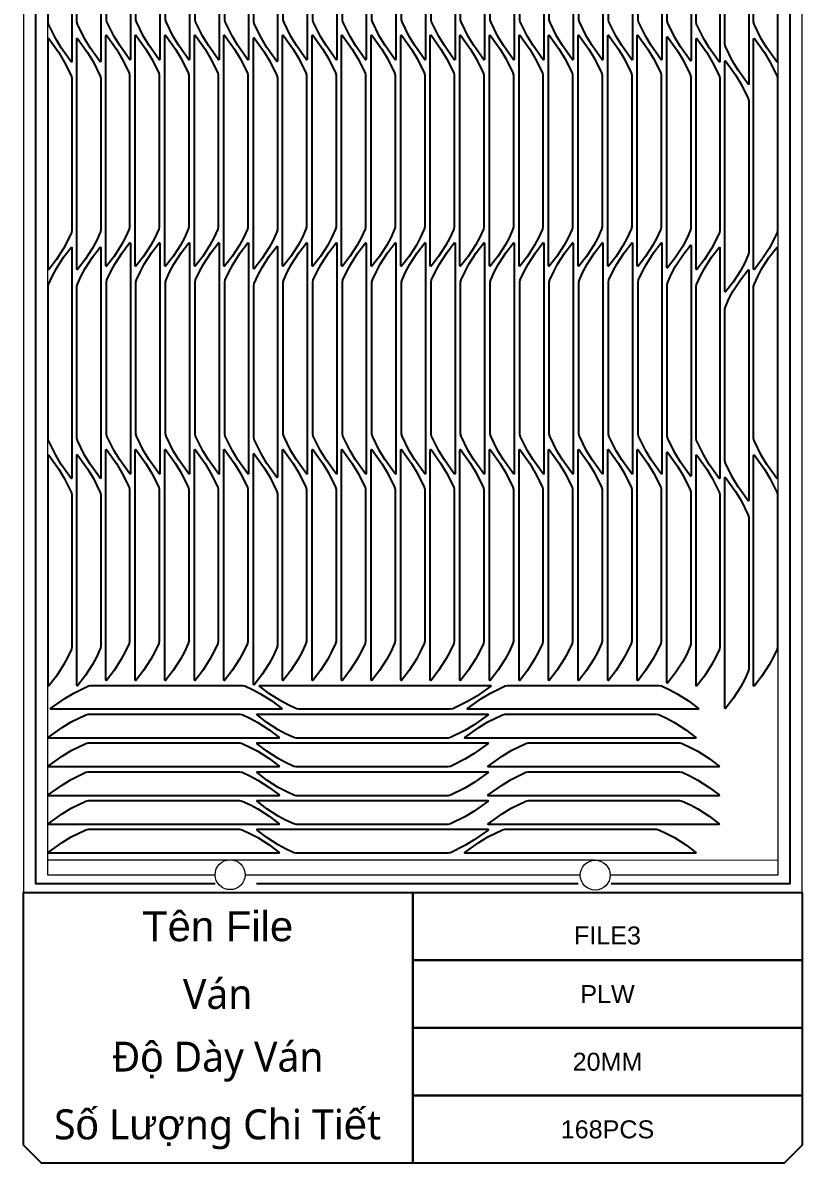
# Model space of a CAD drawing. Header units: millimetres. Extents: x -10628 to 24720, y -21829 to 4032.
# Drawn here: x 9448 to 10749, y -17252 to -15347 of the extents above; entities that cross this region are included whole.
import ezdxf
from ezdxf.enums import TextEntityAlignment as Align
from ezdxf.lldxf.tags import DXFTag

# ---------------------------------------------------------------- set-up
doc = ezdxf.new("R2010")
doc.units = ezdxf.units.MM
doc.layers.add('layer chu', color=7, linetype='Continuous', lineweight=9)
doc.layers.add('layer khung van cnc', color=7, linetype='Continuous', lineweight=25, true_color=0xfbf59b)
doc.layers.add('layer mau', color=7, linetype='Continuous')
doc.styles.add('Text Dim', font='arial.ttf')
tags = doc.linetypes.add('DATTRANHVAKEPVAN', pattern='A,32.156035,-1.521322,["DAT TRÁNH VA CHẠM KẸP VÁN",Text Dim,S=2.23494,R=0,X=0,Y=-0.877209],-47.8264', length=81.503757).pattern_tags.tags
tags[6] = DXFTag(74, 10)
tags = doc.linetypes.add('KVVIENMAY', pattern='A,46.311228,-10.280676,["KV VIỀN MÁY",Text Dim,S=10.028098,R=0,X=0,Y=-4.346144],-100.988212', length=157.580116).pattern_tags.tags
tags[6] = DXFTag(74, 10)

# ---------------------------------------------------------------- blocks, each defined once
blk = doc.blocks.new('khung van cnc')
at = {"color": 2, "linetype": 'DATTRANHVAKEPVAN', "lineweight": 5}
for p, q in [((-1453, -44.4), (-1148, -44.4)), ((-1148, -44.4), (-538.7, -44.4)), ((-539.1, -45.3), (-233, -44.4))]:
    blk.add_line(p, q, dxfattribs=at)
at = {"color": 250, "lineweight": 5}
blk.add_line((-1494.1, -99.4), (-193, -99.4), dxfattribs=at)
at = {"lineweight": 5}
blk.add_lwpolyline([(-193, -99.4), (-193, 2370.6), (-223, 2400.6), (-1463, 2400.6), (-1493, 2370.6), (-1493, -99.4)], close=True, dxfattribs=at)
at = {"color": 1, "linetype": 'KVVIENMAY'}
for points in [[(-511.9, -84.4), (-213, -84.4), (-213, 2370.6), (-228, 2385.6), (-1458, 2385.6), (-1473, 2370.6), (-1473, -84.4), (-1172.8, -84.4)], [(-1104, -84.4), (-567.2, -84.4)]]:
    blk.add_lwpolyline(points, dxfattribs=at)
at = {"lineweight": 5}
for points in [[(-513.5, -69.4), (-233, -69.4), (-233, 2370.6), (-1453, 2370.6), (-1453, -69.4), (-1173, -69.4)], [(-1123, -69.4), (-563.5, -69.4)]]:
    blk.add_lwpolyline(points, dxfattribs=at)
blk.add_lwpolyline([(-843, -551.3), (-1463, -551.3), (-1493, -521.3), (-1493, -99.4), (-843, -99.4)], close=True)
for centre in [(-1148, -69.4), (-538.5, -70.2)]:
    blk.add_circle(centre, 25, dxfattribs=at)
at = {"layer": 'layer mau'}
for points in [[(-843, -99.4), (-193, -99.4), (-193, -212.4), (-843, -212.4)], [(-843, -212.4), (-193, -212.4), (-193, -325.3), (-843, -325.3)], [(-843, -325.3), (-193, -325.3), (-193, -438.3), (-843, -438.3)], [(-843, -438.3), (-193, -438.3), (-193, -521.2), (-223, -551.2), (-843, -551.2)]]:
    blk.add_lwpolyline(points, close=True, dxfattribs=at)
at = {"color": 254, "lineweight": 5, "char_height": 50, "width": 647.53, "attachment_point": 5}
for s, insert in [('{\\fArial|b0|i0|c163|p34;Tên File}', (-1168.8, -155.9)), ('{\\fYu Gothic UI Semilight|b0|i0|c128|p34;Ván}', (-1168.8, -268.9)), ('{\\fYu Gothic UI Semilight|b0|i0|c128|p34;Đ\\fArial|b0|i0|c163|p34;ộ\\fYu Gothic UI Semilight|b0|i0|c128|p34; Dày Ván}', (-1168.8, -381.8)), ('{\\fYu Gothic UI Semilight|b0|i0|c128|p34;S\\fArial|b0|i0|c163|p34;ố\\fYu Gothic UI Semilight|b0|i0|c128|p34; L\\fArial|b0|i0|c163|p34;ượ\\fYu Gothic UI Semilight|b0|i0|c128|p34;ng Chi Ti\\fArial|b0|i0|c163|p34;ế\\fYu Gothic UI Semilight|b0|i0|c128|p34;t}', (-1168.8, -494.8))]:
    blk.add_mtext(s, dxfattribs=dict(at, insert=insert))
at = {"layer": 'layer mau'}
for tag, p in [('ÁGF', (-518, -155.9)), ('TENFILE', (-518, -268.9)), ('TENFILE', (-518, -381.8)), ('TENFILE', (-518, -494.8))]:
    blk.add_attdef(tag, text='', height=30, dxfattribs=at).set_placement(p, align=Align.MIDDLE_CENTER)

msp = doc.modelspace()

# ---------------------------------------------------------------- linework, layer by layer
for points in [[(9502.802, -15373.797), (9490.888, -15349.534), (9490.006, -15345.739), (9490.006, -15092.321), (9490.845, -15088.505), (9497.357, -15074.413), (9503.921, -15062.134), (9516.085, -15043.274), (9528.787, -15026.76), (9530.006, -15027.175), (9530.006, -15412.212), (9528.848, -15412.582), (9512.186, -15389.113)], [(9550.954, -15373.642), (9539.04, -15349.379), (9538.158, -15345.583), (9538.158, -15092.166), (9538.997, -15088.35), (9545.51, -15074.257), (9552.073, -15061.979), (9564.238, -15043.119), (9576.939, -15026.605), (9578.158, -15027.02), (9578.158, -15412.057), (9577.001, -15412.426), (9560.339, -15388.957)], [(9600.311, -15370.078), (9588.397, -15345.815), (9587.515, -15342.02), (9587.515, -15088.602), (9588.354, -15084.786), (9594.866, -15070.694), (9601.43, -15058.415), (9613.595, -15039.555), (9626.296, -15023.042), (9627.515, -15023.456), (9627.515, -15408.494), (9626.357, -15408.863), (9609.696, -15385.394)], [(9649.668, -15370.078), (9637.754, -15345.815), (9636.872, -15342.02), (9636.872, -15088.602), (9637.711, -15084.786), (9644.223, -15070.694), (9650.787, -15058.415), (9662.951, -15039.555), (9675.653, -15023.042), (9676.872, -15023.456), (9676.872, -15408.494), (9675.714, -15408.863), (9659.052, -15385.394)], [(9699.025, -15370.078), (9687.11, -15345.815), (9686.229, -15342.02), (9686.229, -15088.602), (9687.068, -15084.786), (9693.58, -15070.694), (9700.143, -15058.415), (9712.308, -15039.555), (9725.01, -15023.042), (9726.229, -15023.456), (9726.229, -15408.494), (9725.071, -15408.863), (9708.409, -15385.394)], [(9748.381, -15370.078), (9736.467, -15345.815), (9735.586, -15342.02), (9735.586, -15088.602), (9736.425, -15084.786), (9742.937, -15070.694), (9749.5, -15058.415), (9761.665, -15039.555), (9774.366, -15023.042), (9775.586, -15023.456), (9775.586, -15408.494), (9774.428, -15408.863), (9757.766, -15385.394)], [(9797.738, -15370.078), (9785.824, -15345.815), (9784.942, -15342.02), (9784.942, -15088.602), (9785.781, -15084.786), (9792.294, -15070.694), (9798.857, -15058.415), (9811.022, -15039.555), (9823.723, -15023.042), (9824.942, -15023.456), (9824.942, -15408.494), (9823.785, -15408.863), (9807.123, -15385.394)], [(9846.124, -15372.951), (9834.21, -15348.687), (9833.329, -15344.892), (9833.329, -15091.474), (9834.167, -15087.659), (9840.68, -15073.566), (9847.243, -15061.287), (9859.408, -15042.427), (9872.109, -15025.914), (9873.329, -15026.329), (9873.329, -15411.366), (9872.171, -15411.735), (9855.509, -15388.266)], [(9895.481, -15370.078), (9883.567, -15345.815), (9882.685, -15342.02), (9882.685, -15088.602), (9883.524, -15084.786), (9890.036, -15070.694), (9896.6, -15058.415), (9908.765, -15039.555), (9921.466, -15023.042), (9922.685, -15023.456), (9922.685, -15408.494), (9921.528, -15408.863), (9904.866, -15385.394)], [(9944.838, -15370.078), (9932.924, -15345.815), (9932.042, -15342.02), (9932.042, -15088.602), (9932.881, -15084.786), (9939.393, -15070.694), (9945.957, -15058.415), (9958.121, -15039.555), (9970.823, -15023.042), (9972.042, -15023.456), (9972.042, -15408.494), (9970.884, -15408.863), (9954.222, -15385.394)], [(9994.195, -15370.078), (9982.28, -15345.815), (9981.399, -15342.02), (9981.399, -15088.602), (9982.238, -15084.786), (9988.75, -15070.694), (9995.313, -15058.415), (10007.478, -15039.555), (10020.18, -15023.042), (10021.399, -15023.456), (10021.399, -15408.494), (10020.241, -15408.863), (10003.579, -15385.394)], [(10043.551, -15370.078), (10031.637, -15345.815), (10030.756, -15342.02), (10030.756, -15088.602), (10031.595, -15084.786), (10038.107, -15070.694), (10044.67, -15058.415), (10056.835, -15039.555), (10069.536, -15023.042), (10070.756, -15023.456), (10070.756, -15408.494), (10069.598, -15408.863), (10052.936, -15385.394)], [(10092.908, -15370.078), (10080.994, -15345.815), (10080.113, -15342.02), (10080.113, -15088.602), (10080.951, -15084.786), (10087.464, -15070.694), (10094.027, -15058.415), (10106.192, -15039.555), (10118.893, -15023.042), (10120.113, -15023.456), (10120.113, -15408.494), (10118.955, -15408.863), (10102.293, -15385.394)], [(10142.265, -15370.078), (10130.351, -15345.815), (10129.469, -15342.02), (10129.469, -15088.602), (10130.308, -15084.786), (10136.82, -15070.694), (10143.384, -15058.415), (10155.549, -15039.555), (10168.25, -15023.042), (10169.469, -15023.456), (10169.469, -15408.494), (10168.312, -15408.863), (10151.65, -15385.394)], [(10191.622, -15370.078), (10179.708, -15345.815), (10178.826, -15342.02), (10178.826, -15088.602), (10179.665, -15084.786), (10186.177, -15070.694), (10192.741, -15058.415), (10204.905, -15039.555), (10217.607, -15023.042), (10218.826, -15023.456), (10218.826, -15408.494), (10217.668, -15408.863), (10201.006, -15385.394)], [(10240.979, -15370.078), (10229.064, -15345.815), (10228.183, -15342.02), (10228.183, -15088.602), (10229.022, -15084.786), (10235.534, -15070.694), (10242.097, -15058.415), (10254.262, -15039.555), (10266.964, -15023.042), (10268.183, -15023.456), (10268.183, -15408.494), (10267.025, -15408.863), (10250.363, -15385.394)], [(10290.335, -15370.078), (10278.421, -15345.815), (10277.54, -15342.02), (10277.54, -15088.602), (10278.379, -15084.786), (10284.891, -15070.694), (10291.454, -15058.415), (10303.619, -15039.555), (10316.32, -15023.042), (10317.54, -15023.456), (10317.54, -15408.494), (10316.382, -15408.863), (10299.72, -15385.394)], [(10339.692, -15370.078), (10327.778, -15345.815), (10326.897, -15342.02), (10326.897, -15088.602), (10327.735, -15084.786), (10334.248, -15070.694), (10340.811, -15058.415), (10352.976, -15039.555), (10365.677, -15023.042), (10366.897, -15023.456), (10366.897, -15408.494), (10365.739, -15408.863), (10349.077, -15385.394)], [(10389.049, -15370.078), (10377.135, -15345.815), (10376.253, -15342.02), (10376.253, -15088.602), (10377.092, -15084.786), (10383.604, -15070.694), (10390.168, -15058.415), (10402.333, -15039.555), (10415.034, -15023.042), (10416.253, -15023.456), (10416.253, -15408.494), (10415.096, -15408.863), (10398.434, -15385.394)], [(10438.406, -15370.078), (10426.492, -15345.815), (10425.61, -15342.02), (10425.61, -15088.602), (10426.449, -15084.786), (10432.961, -15070.694), (10439.525, -15058.415), (10451.689, -15039.555), (10464.391, -15023.042), (10465.61, -15023.456), (10465.61, -15408.494), (10464.452, -15408.863), (10447.79, -15385.394)], [(10487.763, -15370.078), (10475.848, -15345.815), (10474.967, -15342.02), (10474.967, -15088.602), (10475.806, -15084.786), (10482.318, -15070.694), (10488.882, -15058.415), (10501.046, -15039.555), (10513.748, -15023.042), (10514.967, -15023.456), (10514.967, -15408.494), (10513.809, -15408.863), (10497.147, -15385.394)], [(10536.502, -15371.906), (10524.587, -15347.643), (10523.706, -15343.848), (10523.706, -15090.43), (10524.545, -15086.614), (10531.057, -15072.522), (10537.621, -15060.243), (10549.785, -15041.383), (10562.487, -15024.87), (10563.706, -15025.284), (10563.706, -15410.322), (10562.548, -15410.691), (10545.886, -15387.222)], [(10584.602, -15373.797), (10572.687, -15349.534), (10571.806, -15345.739), (10571.806, -15092.321), (10572.645, -15088.505), (10579.157, -15074.413), (10585.721, -15062.134), (10597.885, -15043.274), (10610.587, -15026.76), (10611.806, -15027.175), (10611.806, -15412.212), (10610.648, -15412.582), (10593.986, -15389.113)], [(10680.802, -15373.797), (10668.888, -15349.534), (10668.006, -15345.738), (10668.006, -15092.321), (10668.845, -15088.505), (10675.357, -15074.412), (10681.921, -15062.134), (10694.085, -15043.274), (10706.787, -15026.76), (10708.006, -15027.175), (10708.006, -15412.212), (10706.848, -15412.581), (10690.186, -15389.113)], [(10632.702, -15411.17), (10620.787, -15386.907), (10619.906, -15383.111), (10619.906, -15129.694), (10620.745, -15125.878), (10627.257, -15111.785), (10633.821, -15099.507), (10645.985, -15080.647), (10658.687, -15064.133), (10659.906, -15064.548), (10659.906, -15449.585), (10658.748, -15449.954), (10642.086, -15426.485)], [(9613.463, -15406.789), (9625.377, -15431.052), (9626.258, -15434.848), (9626.258, -15688.265), (9625.42, -15692.081), (9618.907, -15706.174), (9612.344, -15718.452), (9600.179, -15737.312), (9587.478, -15753.826), (9586.258, -15753.411), (9586.258, -15368.374), (9587.416, -15368.005), (9604.078, -15391.474)], [(9662.82, -15406.789), (9674.734, -15431.052), (9675.615, -15434.848), (9675.615, -15688.265), (9674.776, -15692.081), (9668.264, -15706.174), (9661.701, -15718.452), (9649.536, -15737.312), (9636.835, -15753.826), (9635.615, -15753.411), (9635.615, -15368.374), (9636.773, -15368.005), (9653.435, -15391.474)], [(9712.176, -15406.789), (9724.091, -15431.052), (9724.972, -15434.848), (9724.972, -15688.265), (9724.133, -15692.081), (9717.621, -15706.174), (9711.058, -15718.452), (9698.893, -15737.312), (9686.191, -15753.826), (9684.972, -15753.411), (9684.972, -15368.374), (9686.13, -15368.005), (9702.792, -15391.474)], [(9761.533, -15406.789), (9773.447, -15431.052), (9774.329, -15434.848), (9774.329, -15688.265), (9773.49, -15692.081), (9766.978, -15706.174), (9760.414, -15718.452), (9748.25, -15737.312), (9735.548, -15753.826), (9734.329, -15753.411), (9734.329, -15368.374), (9735.487, -15368.005), (9752.149, -15391.474)], [(9810.89, -15406.789), (9822.804, -15431.052), (9823.686, -15434.848), (9823.686, -15688.265), (9822.847, -15692.081), (9816.335, -15706.174), (9809.771, -15718.452), (9797.606, -15737.312), (9784.905, -15753.826), (9783.686, -15753.411), (9783.686, -15368.374), (9784.843, -15368.005), (9801.505, -15391.474)], [(9908.633, -15406.789), (9920.547, -15431.052), (9921.429, -15434.848), (9921.429, -15688.265), (9920.59, -15692.081), (9914.077, -15706.174), (9907.514, -15718.452), (9895.349, -15737.312), (9882.648, -15753.826), (9881.429, -15753.411), (9881.429, -15368.374), (9882.586, -15368.005), (9899.248, -15391.474)], [(9957.99, -15406.789), (9969.904, -15431.052), (9970.785, -15434.848), (9970.785, -15688.265), (9969.946, -15692.081), (9963.434, -15706.174), (9956.871, -15718.452), (9944.706, -15737.312), (9932.005, -15753.826), (9930.785, -15753.411), (9930.785, -15368.374), (9931.943, -15368.005), (9948.605, -15391.474)], [(10007.346, -15406.789), (10019.261, -15431.052), (10020.142, -15434.848), (10020.142, -15688.265), (10019.303, -15692.081), (10012.791, -15706.174), (10006.228, -15718.452), (9994.063, -15737.312), (9981.361, -15753.826), (9980.142, -15753.411), (9980.142, -15368.374), (9981.3, -15368.005), (9997.962, -15391.474)], [(10056.703, -15406.789), (10068.617, -15431.052), (10069.499, -15434.848), (10069.499, -15688.265), (10068.66, -15692.081), (10062.148, -15706.174), (10055.584, -15718.452), (10043.42, -15737.312), (10030.718, -15753.826), (10029.499, -15753.411), (10029.499, -15368.374), (10030.657, -15368.005), (10047.319, -15391.474)], [(10106.06, -15406.789), (10117.974, -15431.052), (10118.856, -15434.848), (10118.856, -15688.265), (10118.017, -15692.081), (10111.505, -15706.174), (10104.941, -15718.452), (10092.776, -15737.312), (10080.075, -15753.826), (10078.856, -15753.411), (10078.856, -15368.374), (10080.014, -15368.005), (10096.675, -15391.474)], [(10155.417, -15406.789), (10167.331, -15431.052), (10168.213, -15434.848), (10168.213, -15688.265), (10167.374, -15692.081), (10160.861, -15706.174), (10154.298, -15718.452), (10142.133, -15737.312), (10129.432, -15753.826), (10128.213, -15753.411), (10128.213, -15368.374), (10129.37, -15368.005), (10146.032, -15391.474)], [(10204.774, -15406.789), (10216.688, -15431.052), (10217.569, -15434.848), (10217.569, -15688.265), (10216.73, -15692.081), (10210.218, -15706.174), (10203.655, -15718.452), (10191.49, -15737.312), (10178.789, -15753.826), (10177.569, -15753.411), (10177.569, -15368.374), (10178.727, -15368.005), (10195.389, -15391.474)], [(10254.13, -15406.789), (10266.045, -15431.052), (10266.926, -15434.848), (10266.926, -15688.265), (10266.087, -15692.081), (10259.575, -15706.174), (10253.012, -15718.452), (10240.847, -15737.312), (10228.145, -15753.826), (10226.926, -15753.411), (10226.926, -15368.374), (10228.084, -15368.005), (10244.746, -15391.474)], [(10303.487, -15406.789), (10315.401, -15431.052), (10316.283, -15434.848), (10316.283, -15688.265), (10315.444, -15692.081), (10308.932, -15706.174), (10302.368, -15718.452), (10290.204, -15737.312), (10277.502, -15753.826), (10276.283, -15753.411), (10276.283, -15368.374), (10277.441, -15368.005), (10294.103, -15391.474)], [(10352.844, -15406.789), (10364.758, -15431.052), (10365.64, -15434.848), (10365.64, -15688.265), (10364.801, -15692.081), (10358.289, -15706.174), (10351.725, -15718.452), (10339.561, -15737.312), (10326.859, -15753.826), (10325.64, -15753.411), (10325.64, -15368.374), (10326.798, -15368.005), (10343.459, -15391.474)], [(10402.201, -15406.789), (10414.115, -15431.052), (10414.997, -15434.848), (10414.997, -15688.265), (10414.158, -15692.081), (10407.645, -15706.174), (10401.082, -15718.452), (10388.917, -15737.312), (10376.216, -15753.826), (10374.997, -15753.411), (10374.997, -15368.374), (10376.154, -15368.005), (10392.816, -15391.474)], [(10451.558, -15406.789), (10463.472, -15431.052), (10464.353, -15434.848), (10464.353, -15688.265), (10463.514, -15692.081), (10457.002, -15706.174), (10450.439, -15718.452), (10438.274, -15737.312), (10425.573, -15753.826), (10424.353, -15753.411), (10424.353, -15368.374), (10425.511, -15368.005), (10442.173, -15391.474)], [(10500.914, -15406.789), (10512.829, -15431.052), (10513.71, -15434.848), (10513.71, -15688.265), (10512.871, -15692.081), (10506.359, -15706.174), (10499.796, -15718.452), (10487.631, -15737.312), (10474.929, -15753.826), (10473.71, -15753.411), (10473.71, -15368.374), (10474.868, -15368.005), (10491.53, -15391.474)], [(10550.271, -15409.487), (10562.185, -15433.75), (10563.067, -15437.546), (10563.067, -15690.964), (10562.228, -15694.779), (10555.716, -15708.872), (10549.152, -15721.15), (10536.988, -15740.01), (10524.286, -15756.524), (10523.067, -15756.109), (10523.067, -15371.072), (10524.225, -15370.703), (10540.887, -15394.172)], [(9517.21, -15412.278), (9529.124, -15436.541), (9530.006, -15440.337), (9530.006, -15693.754), (9529.167, -15697.57), (9522.655, -15711.663), (9516.091, -15723.941), (9503.927, -15742.801), (9491.225, -15759.315), (9490.006, -15758.9), (9490.006, -15373.863), (9491.164, -15373.494), (9507.826, -15396.963)], [(9565.31, -15412.049), (9577.224, -15436.312), (9578.106, -15440.107), (9578.106, -15693.525), (9577.267, -15697.341), (9570.755, -15711.433), (9564.191, -15723.712), (9552.027, -15742.572), (9539.325, -15759.086), (9538.106, -15758.671), (9538.106, -15373.634), (9539.264, -15373.264), (9555.926, -15396.733)], [(9860.247, -15411.029), (9872.161, -15435.292), (9873.042, -15439.087), (9873.042, -15692.505), (9872.204, -15696.321), (9865.691, -15710.413), (9859.128, -15722.692), (9846.963, -15741.552), (9834.262, -15758.066), (9833.042, -15757.651), (9833.042, -15372.614), (9834.2, -15372.244), (9850.862, -15395.713)], [(10599.01, -15412.278), (10610.924, -15436.541), (10611.806, -15440.337), (10611.806, -15693.754), (10610.967, -15697.57), (10604.455, -15711.663), (10597.891, -15723.941), (10585.727, -15742.801), (10573.025, -15759.315), (10571.806, -15758.9), (10571.806, -15373.863), (10572.964, -15373.494), (10589.626, -15396.963)], [(10695.21, -15412.278), (10707.124, -15436.541), (10708.006, -15440.336), (10708.006, -15693.754), (10707.167, -15697.57), (10700.655, -15711.663), (10694.091, -15723.941), (10681.927, -15742.801), (10669.225, -15759.315), (10668.006, -15758.9), (10668.006, -15373.863), (10669.164, -15373.493), (10685.826, -15396.962)], [(10647.11, -15449.651), (10659.024, -15473.914), (10659.906, -15477.71), (10659.906, -15731.127), (10659.067, -15734.943), (10652.555, -15749.036), (10645.991, -15761.314), (10633.827, -15780.174), (10621.125, -15796.688), (10619.906, -15796.273), (10619.906, -15411.236), (10621.064, -15410.867), (10637.726, -15434.336)], [(9502.802, -16069.418), (9490.888, -16045.155), (9490.006, -16041.36), (9490.006, -15787.942), (9490.845, -15784.126), (9497.357, -15770.034), (9503.921, -15757.755), (9516.085, -15738.895), (9528.787, -15722.381), (9530.006, -15722.796), (9530.006, -16107.833), (9528.848, -16108.203), (9512.186, -16084.734)], [(9550.954, -16069.108), (9539.04, -16044.844), (9538.158, -16041.049), (9538.158, -15787.631), (9538.997, -15783.816), (9545.51, -15769.723), (9552.073, -15757.444), (9564.238, -15738.584), (9576.939, -15722.071), (9578.158, -15722.485), (9578.158, -16107.523), (9577.001, -16107.892), (9560.339, -16084.423)], [(9600.311, -16061.981), (9588.397, -16037.717), (9587.515, -16033.922), (9587.515, -15780.504), (9588.354, -15776.689), (9594.866, -15762.596), (9601.43, -15750.317), (9613.595, -15731.457), (9626.296, -15714.944), (9627.515, -15715.358), (9627.515, -16100.396), (9626.357, -16100.765), (9609.696, -16077.296)], [(9649.668, -16061.981), (9637.754, -16037.717), (9636.872, -16033.922), (9636.872, -15780.504), (9637.711, -15776.689), (9644.223, -15762.596), (9650.787, -15750.317), (9662.951, -15731.457), (9675.653, -15714.944), (9676.872, -15715.358), (9676.872, -16100.396), (9675.714, -16100.765), (9659.052, -16077.296)], [(9699.025, -16061.981), (9687.11, -16037.717), (9686.229, -16033.922), (9686.229, -15780.504), (9687.068, -15776.689), (9693.58, -15762.596), (9700.143, -15750.317), (9712.308, -15731.457), (9725.01, -15714.944), (9726.229, -15715.358), (9726.229, -16100.396), (9725.071, -16100.765), (9708.409, -16077.296)], [(9748.381, -16061.981), (9736.467, -16037.717), (9735.586, -16033.922), (9735.586, -15780.504), (9736.425, -15776.689), (9742.937, -15762.596), (9749.5, -15750.317), (9761.665, -15731.457), (9774.366, -15714.944), (9775.586, -15715.358), (9775.586, -16100.396), (9774.428, -16100.765), (9757.766, -16077.296)], [(9797.738, -16061.981), (9785.824, -16037.717), (9784.942, -16033.922), (9784.942, -15780.504), (9785.781, -15776.689), (9792.294, -15762.596), (9798.857, -15750.317), (9811.022, -15731.457), (9823.723, -15714.944), (9824.942, -15715.358), (9824.942, -16100.396), (9823.785, -16100.765), (9807.123, -16077.296)], [(9846.124, -16067.726), (9834.21, -16043.462), (9833.329, -16039.667), (9833.329, -15786.249), (9834.167, -15782.434), (9840.68, -15768.341), (9847.243, -15756.062), (9859.408, -15737.202), (9872.109, -15720.689), (9873.329, -15721.103), (9873.329, -16106.141), (9872.171, -16106.51), (9855.509, -16083.041)], [(9895.481, -16061.981), (9883.567, -16037.717), (9882.685, -16033.922), (9882.685, -15780.504), (9883.524, -15776.689), (9890.036, -15762.596), (9896.6, -15750.317), (9908.765, -15731.457), (9921.466, -15714.944), (9922.685, -15715.358), (9922.685, -16100.396), (9921.528, -16100.765), (9904.866, -16077.296)], [(9944.838, -16061.981), (9932.924, -16037.717), (9932.042, -16033.922), (9932.042, -15780.504), (9932.881, -15776.689), (9939.393, -15762.596), (9945.957, -15750.317), (9958.121, -15731.457), (9970.823, -15714.944), (9972.042, -15715.358), (9972.042, -16100.396), (9970.884, -16100.765), (9954.222, -16077.296)], [(9994.195, -16061.981), (9982.28, -16037.717), (9981.399, -16033.922), (9981.399, -15780.504), (9982.238, -15776.689), (9988.75, -15762.596), (9995.313, -15750.317), (10007.478, -15731.457), (10020.18, -15714.944), (10021.399, -15715.358), (10021.399, -16100.396), (10020.241, -16100.765), (10003.579, -16077.296)], [(10043.551, -16061.981), (10031.637, -16037.717), (10030.756, -16033.922), (10030.756, -15780.504), (10031.595, -15776.689), (10038.107, -15762.596), (10044.67, -15750.317), (10056.835, -15731.457), (10069.536, -15714.944), (10070.756, -15715.358), (10070.756, -16100.396), (10069.598, -16100.765), (10052.936, -16077.296)], [(10092.908, -16061.981), (10080.994, -16037.717), (10080.113, -16033.922), (10080.113, -15780.504), (10080.951, -15776.689), (10087.464, -15762.596), (10094.027, -15750.317), (10106.192, -15731.457), (10118.893, -15714.944), (10120.113, -15715.358), (10120.113, -16100.396), (10118.955, -16100.765), (10102.293, -16077.296)], [(10142.265, -16061.981), (10130.351, -16037.717), (10129.469, -16033.922), (10129.469, -15780.504), (10130.308, -15776.689), (10136.82, -15762.596), (10143.384, -15750.317), (10155.549, -15731.457), (10168.25, -15714.944), (10169.469, -15715.358), (10169.469, -16100.396), (10168.312, -16100.765), (10151.65, -16077.296)], [(10191.622, -16061.981), (10179.708, -16037.717), (10178.826, -16033.922), (10178.826, -15780.504), (10179.665, -15776.689), (10186.177, -15762.596), (10192.741, -15750.317), (10204.905, -15731.457), (10217.607, -15714.944), (10218.826, -15715.358), (10218.826, -16100.396), (10217.668, -16100.765), (10201.006, -16077.296)], [(10240.979, -16061.981), (10229.064, -16037.717), (10228.183, -16033.922), (10228.183, -15780.504), (10229.022, -15776.689), (10235.534, -15762.596), (10242.097, -15750.317), (10254.262, -15731.457), (10266.964, -15714.944), (10268.183, -15715.358), (10268.183, -16100.396), (10267.025, -16100.765), (10250.363, -16077.296)], [(10290.335, -16061.981), (10278.421, -16037.717), (10277.54, -16033.922), (10277.54, -15780.504), (10278.379, -15776.689), (10284.891, -15762.596), (10291.454, -15750.317), (10303.619, -15731.457), (10316.32, -15714.944), (10317.54, -15715.358), (10317.54, -16100.396), (10316.382, -16100.765), (10299.72, -16077.296)], [(10339.692, -16061.981), (10327.778, -16037.717), (10326.897, -16033.922), (10326.897, -15780.504), (10327.735, -15776.689), (10334.248, -15762.596), (10340.811, -15750.317), (10352.976, -15731.457), (10365.677, -15714.944), (10366.897, -15715.358), (10366.897, -16100.396), (10365.739, -16100.765), (10349.077, -16077.296)], [(10389.049, -16061.981), (10377.135, -16037.717), (10376.253, -16033.922), (10376.253, -15780.504), (10377.092, -15776.689), (10383.604, -15762.596), (10390.168, -15750.317), (10402.333, -15731.457), (10415.034, -15714.944), (10416.253, -15715.358), (10416.253, -16100.396), (10415.096, -16100.765), (10398.434, -16077.296)], [(10438.406, -16061.981), (10426.492, -16037.717), (10425.61, -16033.922), (10425.61, -15780.504), (10426.449, -15776.689), (10432.961, -15762.596), (10439.525, -15750.317), (10451.689, -15731.457), (10464.391, -15714.944), (10465.61, -15715.358), (10465.61, -16100.396), (10464.452, -16100.765), (10447.79, -16077.296)], [(10487.763, -16061.981), (10475.848, -16037.717), (10474.967, -16033.922), (10474.967, -15780.504), (10475.806, -15776.689), (10482.318, -15762.596), (10488.882, -15750.317), (10501.046, -15731.457), (10513.748, -15714.944), (10514.967, -15715.358), (10514.967, -16100.396), (10513.809, -16100.765), (10497.147, -16077.296)], [(10536.502, -16065.637), (10524.587, -16041.373), (10523.706, -16037.578), (10523.706, -15784.16), (10524.545, -15780.345), (10531.057, -15766.252), (10537.621, -15753.973), (10549.785, -15735.113), (10562.487, -15718.6), (10563.706, -15719.014), (10563.706, -16104.052), (10562.548, -16104.421), (10545.886, -16080.952)], [(10584.602, -16069.418), (10572.687, -16045.155), (10571.806, -16041.36), (10571.806, -15787.942), (10572.645, -15784.126), (10579.157, -15770.034), (10585.721, -15757.755), (10597.885, -15738.895), (10610.587, -15722.381), (10611.806, -15722.796), (10611.806, -16107.833), (10610.648, -16108.203), (10593.986, -16084.734)], [(10680.802, -16069.418), (10668.888, -16045.155), (10668.006, -16041.359), (10668.006, -15787.942), (10668.845, -15784.126), (10675.357, -15770.033), (10681.921, -15757.755), (10694.085, -15738.895), (10706.787, -15722.381), (10708.006, -15722.796), (10708.006, -16107.833), (10706.848, -16108.202), (10690.186, -16084.733)], [(10632.702, -16106.791), (10620.788, -16082.528), (10619.906, -16078.732), (10619.906, -15825.315), (10620.745, -15821.499), (10627.257, -15807.406), (10633.821, -15795.128), (10645.985, -15776.268), (10658.687, -15759.754), (10659.906, -15760.169), (10659.906, -16145.206), (10658.748, -16145.575), (10642.086, -16122.106)], [(9517.21, -16107.899), (9529.124, -16132.162), (9530.006, -16135.958), (9530.006, -16389.375), (9529.167, -16393.191), (9522.655, -16407.284), (9516.091, -16419.562), (9503.927, -16438.422), (9491.225, -16454.936), (9490.006, -16454.521), (9490.006, -16069.484), (9491.164, -16069.115), (9507.826, -16092.584)], [(9565.31, -16107.514), (9577.224, -16131.778), (9578.106, -16135.573), (9578.106, -16388.991), (9577.267, -16392.806), (9570.755, -16406.899), (9564.191, -16419.178), (9552.027, -16438.038), (9539.325, -16454.551), (9538.106, -16454.137), (9538.106, -16069.099), (9539.264, -16068.73), (9555.926, -16092.199)], [(9613.463, -16098.691), (9625.377, -16122.955), (9626.258, -16126.75), (9626.258, -16380.168), (9625.42, -16383.983), (9618.907, -16398.076), (9612.344, -16410.354), (9600.179, -16429.215), (9587.478, -16445.728), (9586.258, -16445.313), (9586.258, -16060.276), (9587.416, -16059.907), (9604.078, -16083.376)], [(9662.82, -16098.691), (9674.734, -16122.955), (9675.615, -16126.75), (9675.615, -16380.168), (9674.776, -16383.983), (9668.264, -16398.076), (9661.701, -16410.354), (9649.536, -16429.215), (9636.835, -16445.728), (9635.615, -16445.313), (9635.615, -16060.276), (9636.773, -16059.907), (9653.435, -16083.376)], [(9712.176, -16098.691), (9724.091, -16122.955), (9724.972, -16126.75), (9724.972, -16380.168), (9724.133, -16383.983), (9717.621, -16398.076), (9711.058, -16410.354), (9698.893, -16429.215), (9686.191, -16445.728), (9684.972, -16445.313), (9684.972, -16060.276), (9686.13, -16059.907), (9702.792, -16083.376)], [(9761.533, -16098.691), (9773.447, -16122.955), (9774.329, -16126.75), (9774.329, -16380.168), (9773.49, -16383.983), (9766.978, -16398.076), (9760.414, -16410.354), (9748.25, -16429.215), (9735.548, -16445.728), (9734.329, -16445.313), (9734.329, -16060.276), (9735.487, -16059.907), (9752.149, -16083.376)], [(9810.89, -16098.691), (9822.804, -16122.955), (9823.686, -16126.75), (9823.686, -16380.168), (9822.847, -16383.983), (9816.335, -16398.076), (9809.771, -16410.354), (9797.606, -16429.215), (9784.905, -16445.728), (9783.686, -16445.313), (9783.686, -16060.276), (9784.843, -16059.907), (9801.505, -16083.376)], [(9860.247, -16105.803), (9872.161, -16130.067), (9873.042, -16133.862), (9873.042, -16387.28), (9872.204, -16391.095), (9865.691, -16405.188), (9859.128, -16417.467), (9846.963, -16436.327), (9834.262, -16452.84), (9833.042, -16452.426), (9833.042, -16067.388), (9834.2, -16067.019), (9850.862, -16090.488)], [(9908.633, -16098.691), (9920.547, -16122.955), (9921.429, -16126.75), (9921.429, -16380.168), (9920.59, -16383.983), (9914.077, -16398.076), (9907.514, -16410.354), (9895.349, -16429.215), (9882.648, -16445.728), (9881.429, -16445.313), (9881.429, -16060.276), (9882.586, -16059.907), (9899.248, -16083.376)], [(9957.99, -16098.691), (9969.904, -16122.955), (9970.785, -16126.75), (9970.785, -16380.168), (9969.946, -16383.983), (9963.434, -16398.076), (9956.871, -16410.354), (9944.706, -16429.215), (9932.005, -16445.728), (9930.785, -16445.313), (9930.785, -16060.276), (9931.943, -16059.907), (9948.605, -16083.376)], [(10007.346, -16098.691), (10019.261, -16122.955), (10020.142, -16126.75), (10020.142, -16380.168), (10019.303, -16383.983), (10012.791, -16398.076), (10006.228, -16410.354), (9994.063, -16429.215), (9981.361, -16445.728), (9980.142, -16445.313), (9980.142, -16060.276), (9981.3, -16059.907), (9997.962, -16083.376)], [(10056.703, -16098.691), (10068.617, -16122.955), (10069.499, -16126.75), (10069.499, -16380.168), (10068.66, -16383.983), (10062.148, -16398.076), (10055.584, -16410.354), (10043.42, -16429.215), (10030.718, -16445.728), (10029.499, -16445.313), (10029.499, -16060.276), (10030.657, -16059.907), (10047.319, -16083.376)], [(10106.06, -16098.691), (10117.974, -16122.955), (10118.856, -16126.75), (10118.856, -16380.168), (10118.017, -16383.983), (10111.505, -16398.076), (10104.941, -16410.354), (10092.776, -16429.215), (10080.075, -16445.728), (10078.856, -16445.313), (10078.856, -16060.276), (10080.014, -16059.907), (10096.675, -16083.376)], [(10155.417, -16098.691), (10167.331, -16122.955), (10168.213, -16126.75), (10168.213, -16380.168), (10167.374, -16383.983), (10160.861, -16398.076), (10154.298, -16410.354), (10142.133, -16429.215), (10129.432, -16445.728), (10128.213, -16445.313), (10128.213, -16060.276), (10129.37, -16059.907), (10146.032, -16083.376)], [(10204.774, -16098.691), (10216.688, -16122.955), (10217.569, -16126.75), (10217.569, -16380.168), (10216.73, -16383.983), (10210.218, -16398.076), (10203.655, -16410.354), (10191.49, -16429.215), (10178.789, -16445.728), (10177.569, -16445.313), (10177.569, -16060.276), (10178.727, -16059.907), (10195.389, -16083.376)], [(10254.13, -16098.691), (10266.045, -16122.955), (10266.926, -16126.75), (10266.926, -16380.168), (10266.087, -16383.983), (10259.575, -16398.076), (10253.012, -16410.354), (10240.847, -16429.215), (10228.145, -16445.728), (10226.926, -16445.313), (10226.926, -16060.276), (10228.084, -16059.907), (10244.746, -16083.376)], [(10303.487, -16098.691), (10315.401, -16122.955), (10316.283, -16126.75), (10316.283, -16380.168), (10315.444, -16383.983), (10308.932, -16398.076), (10302.368, -16410.354), (10290.204, -16429.215), (10277.502, -16445.728), (10276.283, -16445.313), (10276.283, -16060.276), (10277.441, -16059.907), (10294.103, -16083.376)], [(10352.844, -16098.691), (10364.758, -16122.955), (10365.64, -16126.75), (10365.64, -16380.168), (10364.801, -16383.983), (10358.289, -16398.076), (10351.725, -16410.354), (10339.561, -16429.215), (10326.859, -16445.728), (10325.64, -16445.313), (10325.64, -16060.276), (10326.798, -16059.907), (10343.459, -16083.376)], [(10402.201, -16098.691), (10414.115, -16122.955), (10414.997, -16126.75), (10414.997, -16380.168), (10414.158, -16383.983), (10407.645, -16398.076), (10401.082, -16410.354), (10388.917, -16429.215), (10376.216, -16445.728), (10374.997, -16445.313), (10374.997, -16060.276), (10376.154, -16059.907), (10392.816, -16083.376)], [(10451.558, -16098.691), (10463.472, -16122.955), (10464.353, -16126.75), (10464.353, -16380.168), (10463.514, -16383.983), (10457.002, -16398.076), (10450.439, -16410.354), (10438.274, -16429.215), (10425.573, -16445.728), (10424.353, -16445.313), (10424.353, -16060.276), (10425.511, -16059.907), (10442.173, -16083.376)], [(10500.914, -16098.691), (10512.829, -16122.955), (10513.71, -16126.75), (10513.71, -16380.168), (10512.871, -16383.983), (10506.359, -16398.076), (10499.796, -16410.354), (10487.631, -16429.215), (10474.929, -16445.728), (10473.71, -16445.313), (10473.71, -16060.276), (10474.868, -16059.907), (10491.53, -16083.376)], [(10550.271, -16103.217), (10562.185, -16127.481), (10563.067, -16131.276), (10563.067, -16384.694), (10562.228, -16388.509), (10555.716, -16402.602), (10549.152, -16414.881), (10536.988, -16433.741), (10524.286, -16450.254), (10523.067, -16449.839), (10523.067, -16064.802), (10524.225, -16064.433), (10540.887, -16087.902)], [(10599.01, -16107.899), (10610.924, -16132.162), (10611.806, -16135.958), (10611.806, -16389.375), (10610.967, -16393.191), (10604.455, -16407.284), (10597.891, -16419.562), (10585.727, -16438.422), (10573.025, -16454.936), (10571.806, -16454.521), (10571.806, -16069.484), (10572.964, -16069.115), (10589.626, -16092.584)], [(10695.21, -16107.899), (10707.124, -16132.162), (10708.006, -16135.957), (10708.006, -16389.375), (10707.167, -16393.191), (10700.655, -16407.283), (10694.091, -16419.562), (10681.927, -16438.422), (10669.225, -16454.936), (10668.006, -16454.521), (10668.006, -16069.484), (10669.164, -16069.114), (10685.826, -16092.583)], [(10647.11, -16145.272), (10659.024, -16169.535), (10659.906, -16173.33), (10659.906, -16426.748), (10659.067, -16430.564), (10652.555, -16444.656), (10645.991, -16456.935), (10633.827, -16475.795), (10621.125, -16492.309), (10619.906, -16491.894), (10619.906, -16106.857), (10621.064, -16106.487), (10637.726, -16129.956)], [(9533.208, -16466.634), (9557.471, -16454.72), (9561.267, -16453.838), (9814.684, -16453.838), (9818.5, -16454.677), (9832.593, -16461.189), (9844.871, -16467.753), (9863.731, -16479.917), (9880.245, -16492.619), (9879.83, -16493.838), (9494.793, -16493.838), (9494.424, -16492.68), (9517.893, -16476.019)], [(10190.348, -16481.043), (10166.085, -16492.957), (10162.29, -16493.838), (9908.872, -16493.838), (9905.056, -16492.999), (9890.963, -16486.487), (9878.685, -16479.924), (9859.825, -16467.759), (9843.311, -16455.058), (9843.726, -16453.838), (10228.763, -16453.838), (10229.133, -16454.996), (10205.664, -16471.658)], [(10228.829, -16466.634), (10253.092, -16454.72), (10256.888, -16453.838), (10510.305, -16453.838), (10514.121, -16454.677), (10528.214, -16461.189), (10540.492, -16467.753), (10559.352, -16479.917), (10575.866, -16492.619), (10575.451, -16493.838), (10190.414, -16493.838), (10190.045, -16492.68), (10213.514, -16476.019)], [(9528.792, -16514.734), (9553.056, -16502.82), (9556.851, -16501.938), (9810.269, -16501.938), (9814.084, -16502.777), (9828.177, -16509.289), (9840.456, -16515.853), (9859.316, -16528.017), (9875.829, -16540.719), (9875.415, -16541.938), (9490.377, -16541.938), (9490.008, -16540.78), (9513.477, -16524.119)], [(10185.933, -16529.143), (10161.669, -16541.057), (10157.874, -16541.938), (9904.456, -16541.938), (9900.641, -16541.099), (9886.548, -16534.587), (9874.269, -16528.024), (9855.409, -16515.859), (9838.896, -16503.158), (9839.31, -16501.938), (10224.348, -16501.938), (10224.717, -16503.096), (10201.248, -16519.758)], [(10224.413, -16514.734), (10248.677, -16502.82), (10252.472, -16501.938), (10505.89, -16501.938), (10509.705, -16502.777), (10523.798, -16509.289), (10536.077, -16515.853), (10554.937, -16528.017), (10571.45, -16540.719), (10571.036, -16541.938), (10185.998, -16541.938), (10185.629, -16540.78), (10209.098, -16524.119)], [(9528.792, -16562.834), (9553.056, -16550.92), (9556.851, -16550.038), (9810.269, -16550.038), (9814.084, -16550.877), (9828.177, -16557.389), (9840.456, -16563.953), (9859.316, -16576.117), (9875.829, -16588.819), (9875.415, -16590.038), (9490.377, -16590.038), (9490.008, -16588.88), (9513.477, -16572.219)], [(10185.933, -16577.243), (10161.669, -16589.157), (10157.874, -16590.038), (9904.456, -16590.038), (9900.641, -16589.199), (9886.548, -16582.687), (9874.269, -16576.124), (9855.409, -16563.959), (9838.896, -16551.258), (9839.31, -16550.038), (10224.348, -16550.038), (10224.717, -16551.196), (10201.248, -16567.858)], [(10263.403, -16562.834), (10287.667, -16550.92), (10291.462, -16550.038), (10544.88, -16550.038), (10548.695, -16550.877), (10562.788, -16557.389), (10575.067, -16563.953), (10593.927, -16576.117), (10610.44, -16588.819), (10610.025, -16590.038), (10224.988, -16590.038), (10224.619, -16588.88), (10248.088, -16572.219)], [(9528.792, -16610.934), (9553.056, -16599.02), (9556.851, -16598.138), (9810.269, -16598.138), (9814.084, -16598.977), (9828.177, -16605.489), (9840.456, -16612.053), (9859.316, -16624.217), (9875.829, -16636.919), (9875.415, -16638.138), (9490.377, -16638.138), (9490.008, -16636.98), (9513.477, -16620.319)], [(10185.933, -16625.343), (10161.669, -16637.257), (10157.874, -16638.138), (9904.456, -16638.138), (9900.641, -16637.299), (9886.548, -16630.787), (9874.269, -16624.224), (9855.409, -16612.059), (9838.896, -16599.358), (9839.31, -16598.138), (10224.348, -16598.138), (10224.717, -16599.296), (10201.248, -16615.958)], [(10263.403, -16610.934), (10287.667, -16599.02), (10291.462, -16598.138), (10544.88, -16598.138), (10548.695, -16598.977), (10562.788, -16605.489), (10575.067, -16612.053), (10593.927, -16624.217), (10610.44, -16636.919), (10610.025, -16638.138), (10224.988, -16638.138), (10224.619, -16636.98), (10248.088, -16620.319)], [(9528.792, -16659.034), (9553.056, -16647.12), (9556.851, -16646.238), (9810.269, -16646.238), (9814.084, -16647.077), (9828.177, -16653.589), (9840.456, -16660.153), (9859.316, -16672.317), (9875.829, -16685.019), (9875.415, -16686.238), (9490.377, -16686.238), (9490.008, -16685.08), (9513.477, -16668.419)], [(10185.933, -16673.443), (10161.669, -16685.357), (10157.874, -16686.238), (9904.456, -16686.238), (9900.641, -16685.399), (9886.548, -16678.887), (9874.269, -16672.324), (9855.409, -16660.159), (9838.896, -16647.458), (9839.31, -16646.238), (10224.348, -16646.238), (10224.717, -16647.396), (10201.248, -16664.058)], [(10263.403, -16659.034), (10287.667, -16647.12), (10291.462, -16646.238), (10544.88, -16646.238), (10548.695, -16647.077), (10562.788, -16653.589), (10575.067, -16660.153), (10593.927, -16672.317), (10610.44, -16685.019), (10610.025, -16686.238), (10224.988, -16686.238), (10224.619, -16685.08), (10248.088, -16668.419)], [(9528.792, -16707.134), (9553.056, -16695.22), (9556.851, -16694.338), (9810.269, -16694.338), (9814.084, -16695.177), (9828.177, -16701.689), (9840.456, -16708.253), (9859.316, -16720.417), (9875.829, -16733.119), (9875.415, -16734.338), (9490.377, -16734.338), (9490.008, -16733.18), (9513.477, -16716.519)], [(10185.933, -16721.543), (10161.669, -16733.457), (10157.874, -16734.338), (9904.456, -16734.338), (9900.641, -16733.499), (9886.548, -16726.987), (9874.269, -16720.424), (9855.409, -16708.259), (9838.896, -16695.558), (9839.31, -16694.338), (10224.348, -16694.338), (10224.717, -16695.496), (10201.248, -16712.158)], [(10224.413, -16707.134), (10248.677, -16695.22), (10252.472, -16694.338), (10505.89, -16694.338), (10509.705, -16695.177), (10523.798, -16701.689), (10536.077, -16708.253), (10554.937, -16720.417), (10571.45, -16733.119), (10571.036, -16734.338), (10185.998, -16734.338), (10185.629, -16733.18), (10209.098, -16716.519)]]:
    msp.add_lwpolyline(points, close=True)

# ---------------------------------------------------------------- block references
at = {"layer": 'layer khung van cnc'}
ref = msp.add_blockref('khung van cnc', (10942.01, -16700.689), dxfattribs=at)
ref.add_attrib('TENFILE', '168PCS', dxfattribs={"layer": 'layer chu', "lineweight": 5, "height": 30, "style": 'Text Dim'}).set_placement((10424.006, -17195.448), align=Align.MIDDLE_CENTER)
ref.add_attrib('TENFILE', '20MM', dxfattribs={"layer": 'layer chu', "height": 30, "style": 'Text Dim'}).set_placement((10424.006, -17082.5), align=Align.MIDDLE_CENTER)
ref.add_attrib('TENFILE', 'PLW', dxfattribs={"layer": 'layer chu', "height": 30, "style": 'Text Dim'}).set_placement((10424.006, -16969.552), align=Align.MIDDLE_CENTER)
ref.add_attrib('ÁGF', 'FILE3', dxfattribs={"layer": 'layer chu', "height": 30, "style": 'Text Dim'}).set_placement((10424.006, -16856.603), align=Align.TOP_CENTER)

doc.saveas('drawing.dxf')
